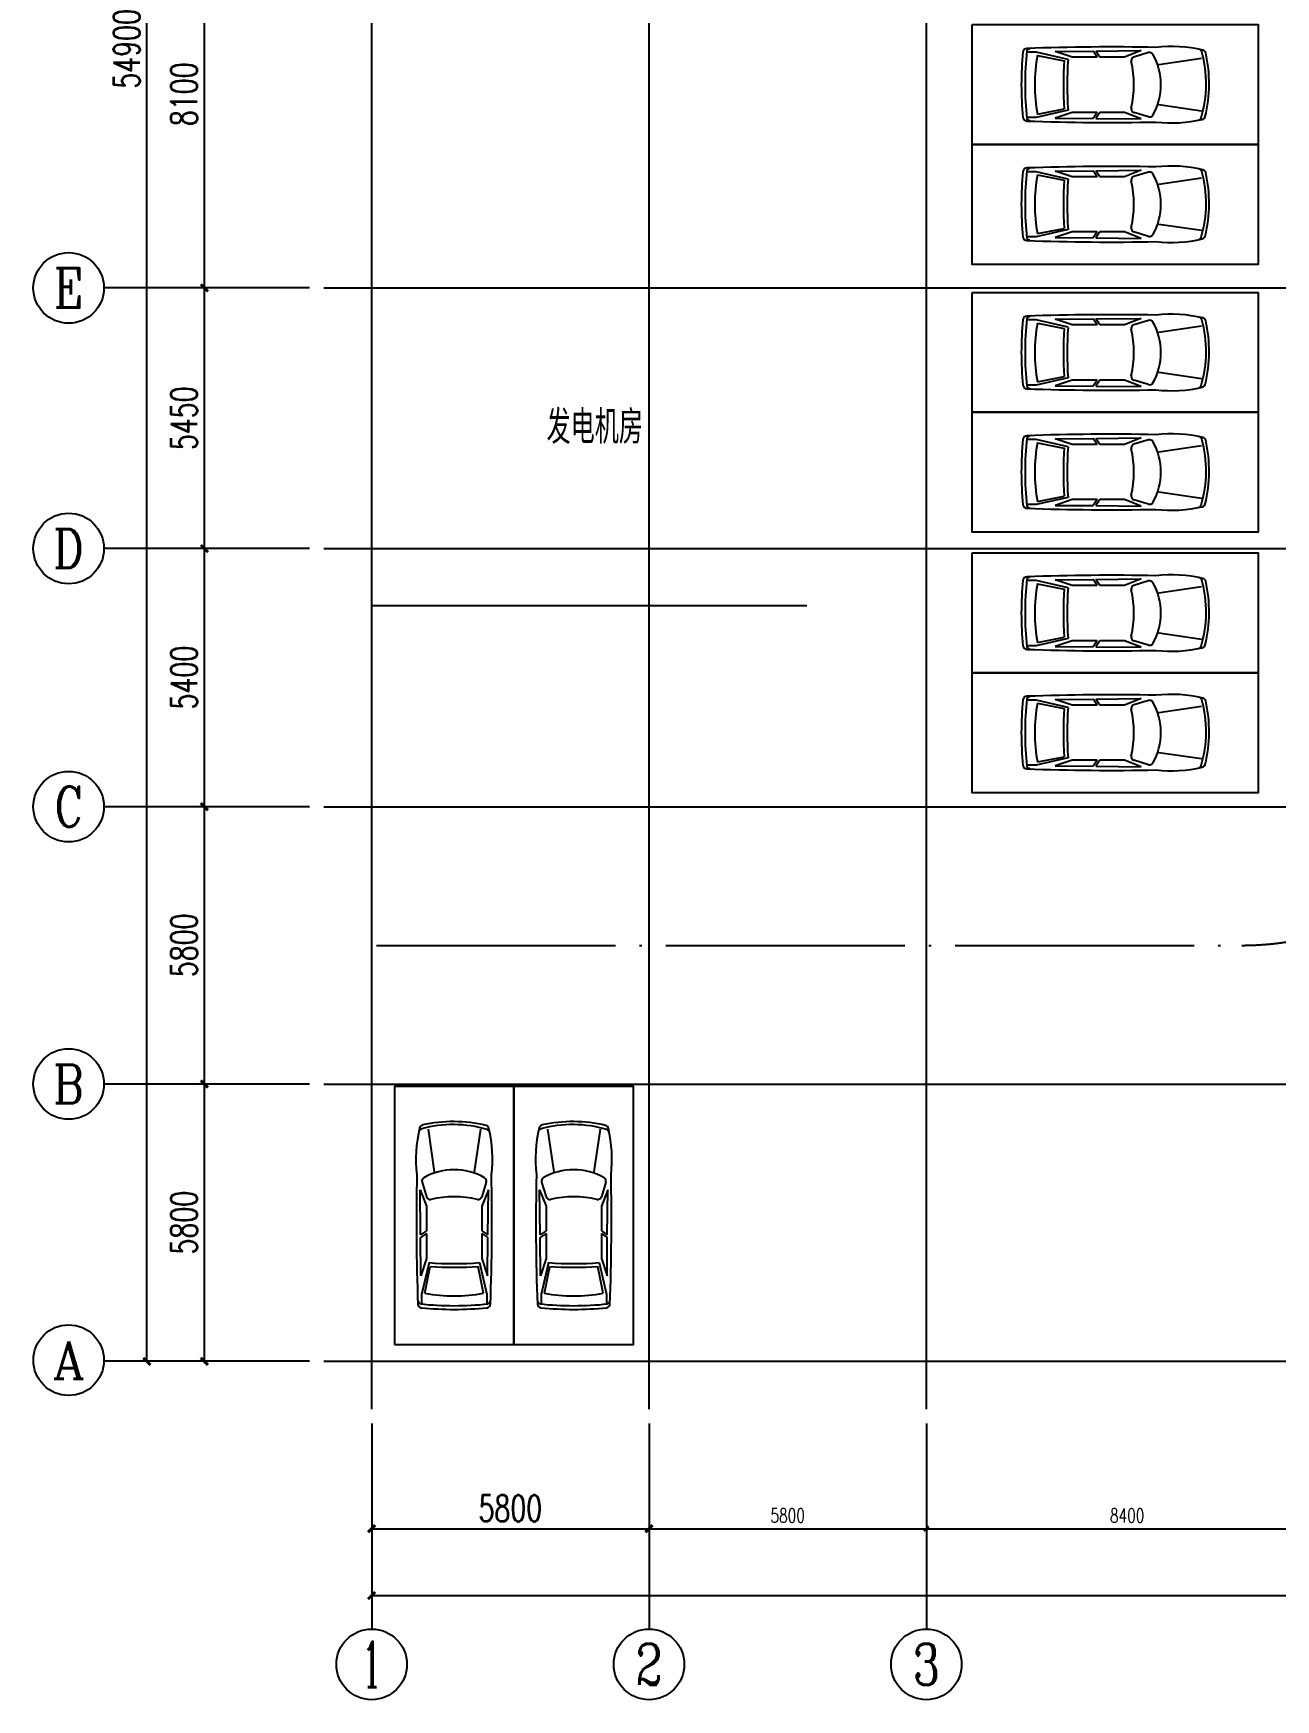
# Model space of a CAD drawing. Extents: x -18677 to 74977, y -18677 to 50177.
# Drawn here: x -18677 to 7306, y -18677 to 16175 of the extents above; entities that cross this region are included whole.
import ezdxf
from ezdxf.enums import TextEntityAlignment as Align

# ---------------------------------------------------------------- set-up
doc = ezdxf.new("R2010")
doc.units = 0
doc.header["$LTSCALE"] = 1000
doc.header["$MEASUREMENT"] = 0
doc.linetypes.add('DOTE', pattern=[2.42, 2, -0.2, 0.02, -0.2])
for name, color, linetype in [('AXIS', 3, 'Continuous'), ('AXIS_TEXT', 7, 'Continuous'), ('PKNG-TSRP', 83, 'Continuous'), ('roadline', 93, 'DOTE'), ('STAIR', 2, 'Continuous'), ('Text', 7, 'Continuous')]:
    doc.layers.add(name, color=color, linetype=linetype)
for name, color, linetype, plot in [('Canopy', 100, 'Continuous', False), ('DOTE', 1, 'Continuous', False), ('DOTE_EXCLUDED', 1, 'Continuous', False)]:
    doc.layers.add(name, color=color, linetype=linetype, plot=plot)
doc.styles.add('_TCH_AXIS', font='COMPLEX', dxfattribs={"bigfont": 'GBCBIG'})
doc.styles.add('_TCH_DIM_T3', font='SIMPLEX', dxfattribs={"width": 0.705882, "bigfont": 'GBCBIG'})
doc.styles.add('COMPLEX', font='COMPLEX')
doc.styles.get("Standard").update_dxf_attribs({"font": 'gbenor.shx', "bigfont": 'gbcbig.shx'})
doc.dimstyles.new('_TCH_ARCH&&100', dxfattribs={"dimtxt": 297.5, "dimasz": 100, "dimexe": 250, "dimexo": 300, "dimgap": 126.25, "dimtad": 1, "dimdec": 0, "dimzin": 0, "dimdsep": 46, "dimtxsty": '_TCH_DIM_T3', "dimblk": 'ARCHTICK', "dimcen": 0.09, "dimclrt": 7, "dimazin": 2, "dimtfac": 1, "dimtdec": 0, "dimtix": 1, "dimtmove": 2, "dimatfit": 3, "dimfxl": 1, "dimtolj": 1, "dimtzin": 0, "dimarcsym": 0})

# ---------------------------------------------------------------- blocks, each defined once
blk = doc.blocks.new('$车$00000001')
for p, q in [((-547, 1807, 0), (-416, 915, 0)), ((552, 1807, 0), (421, 915, 0)), ((-702, -406, 0), (-713, 540, 0)), ((-713, 540, 0), (-576, 195, 0)), ((-672, 697, 0), (-579, 391, 0)), ((715, 540, 0), (578, 195, 0)), ((672, 697, 0), (579, 391, 0)), ((703, -406, 0), (715, 540, 0)), ((-576, 195, 0), (-576, -323, 0)), ((578, 195, 0), (578, -323, 0)), ((-576, -323, 0), (-702, -406, 0)), ((578, -323, 0), (703, -406, 0)), ((-576, -378, 0), (-701, -460, 0)), ((-695, -1259, 0), (-701, -460, 0)), ((-576, -378, 0), (-576, -901, 0)), ((578, -378, 0), (703, -460, 0)), ((578, -378, 0), (578, -901, 0)), ((697, -1259, 0), (703, -460, 0)), ((-576, -901, 0), (-695, -1259, 0)), ((-526, -986, 0), (-680, -1654, 0)), ((530, -985, 0), (683, -1654, 0)), ((578, -901, 0), (697, -1259, 0)), ((-613, -1625, 0), (-502, -1066, 0)), ((615, -1625, 0), (504, -1066, 0)), ((-680, -1654, 0), (-680, -1837, 0)), ((683, -1654, 0), (683, -1837, 0))]:
    blk.add_line(p, q)
at = {"elevation": 0}
blk.add_lwpolyline([(-759, -1851, 0.370795), (-687, -1929, 0.050359), (687, -1929, 0.370794), (759, -1851, 0.013785), (781, 852, 0.086087), (726, 1821, 0.274876), (668, 1882, 0.115126), (-664, 1893, 0.278808), (-723, 1832, 0.08707), (-781, 852, 0.013785)], format="xyb", close=True, dxfattribs=at)
for centre, radius, start, end in [((-661, 1732, 0), 82.2, 107.8179, 168.3942), ((-21, -539, 0), 2441, 73.0347, 105.8141), ((664, 1718, 0), 82.2, 11.3249, 70.8826), ((-596, 720, 0), 78.6, 121.1455, 196.7984), ((0, -320, 0), 1277, 60.0774, 119.9226), ((596, 720, 0), 78.6, 343.2016, 58.8545), ((-504, 414, 0), 78.6, 196.7984, 283.6631), ((0, -1777, 0), 2169, 77.0683, 102.9317), ((504, 414, 0), 78.6, 256.3369, 343.2016), ((0, 5836, 0), 6842, 265.5919, 274.4407), ((0, 5792, 0), 6876, 265.7971, 274.2029), ((0, 1755, 0), 3436, 259.6897, 280.3103), ((-643, -1747, 0), 121, 184.3987, 237.5288), ((0, 4897, 0), 6783, 264.0142, 275.9858), ((643, -1747, 0), 121, 302.4712, 355.6013)]:
    blk.add_arc(centre, radius, start, end)
blk = doc.blocks.new('_ArchTick')
at = {"color": 0, "linetype": 'ByBlock', "const_width": 0.4}
blk.add_lwpolyline([(-0.5, -0.5), (0.5, 0.5)], dxfattribs=at)
blk = doc.blocks.new('*D42')
at = {"layer": 'AXIS', "color": 0, "lineweight": -2, "transparency": 16777216}
for p, q in [((-12900, -5800), (-15350, -5800)), ((-15100, -11600), (-15100, -5800)), ((-12900, -11600), (-15350, -11600))]:
    blk.add_line(p, q, dxfattribs=at)
at = {"layer": 'Defpoints', "color": 0, "transparency": 16777216}
for p in [(-15100, -5800), (-12600, -5800), (-12600, -11600)]:
    blk.add_point(p, dxfattribs=at)
at = {"layer": 'AXIS', "color": 0, "lineweight": -2, "transparency": 16777216, "xscale": 150, "yscale": 150, "zscale": 150}
for p, rotation in [((-15100, -5800), 90), ((-15100, -11600), 270)]:
    blk.add_blockref('_ArchTick', p, dxfattribs=dict(at, rotation=rotation))
at = {"layer": 'AXIS', "color": 7, "transparency": 16777216, "insert": (-15525, -8700), "char_height": 550, "attachment_point": 5, "rotation": 90, "style": '_TCH_DIM_T3'}
blk.add_mtext('\\A1;5800', dxfattribs=at)
blk = doc.blocks.new('*D43')
at = {"layer": 'AXIS', "color": 0, "lineweight": -2, "transparency": 16777216}
for p, q in [((-12900, 0), (-15350, 0)), ((-15100, -5800), (-15100, 0)), ((-12900, -5800), (-15350, -5800))]:
    blk.add_line(p, q, dxfattribs=at)
at = {"layer": 'Defpoints', "color": 0, "transparency": 16777216}
for p in [(-15100, 0), (-12600, 0), (-12600, -5800)]:
    blk.add_point(p, dxfattribs=at)
at = {"layer": 'AXIS', "color": 0, "lineweight": -2, "transparency": 16777216, "xscale": 150, "yscale": 150, "zscale": 150}
for p, rotation in [((-15100, 0), 90), ((-15100, -5800), 270)]:
    blk.add_blockref('_ArchTick', p, dxfattribs=dict(at, rotation=rotation))
at = {"layer": 'AXIS', "color": 7, "transparency": 16777216, "insert": (-15525, -2900), "char_height": 550, "attachment_point": 5, "rotation": 90, "style": '_TCH_DIM_T3'}
blk.add_mtext('\\A1;5800', dxfattribs=at)
blk = doc.blocks.new('*D44')
at = {"layer": 'AXIS', "color": 0, "lineweight": -2, "transparency": 16777216}
for p, q in [((-12900, 5400), (-15350, 5400)), ((-15100, 0), (-15100, 5400)), ((-12900, 0), (-15350, 0))]:
    blk.add_line(p, q, dxfattribs=at)
at = {"layer": 'Defpoints', "color": 0, "transparency": 16777216}
for p in [(-15100, 5400), (-12600, 5400), (-12600, 0)]:
    blk.add_point(p, dxfattribs=at)
at = {"layer": 'AXIS', "color": 0, "lineweight": -2, "transparency": 16777216, "xscale": 150, "yscale": 150, "zscale": 150}
for p, rotation in [((-15100, 5400), 90), ((-15100, 0), 270)]:
    blk.add_blockref('_ArchTick', p, dxfattribs=dict(at, rotation=rotation))
at = {"layer": 'AXIS', "color": 7, "transparency": 16777216, "insert": (-15525, 2700), "char_height": 550, "attachment_point": 5, "rotation": 90, "style": '_TCH_DIM_T3'}
blk.add_mtext('\\A1;5400', dxfattribs=at)
blk = doc.blocks.new('*D45')
at = {"layer": 'AXIS', "color": 0, "lineweight": -2, "transparency": 16777216}
for p, q in [((-12900, 10850), (-15350, 10850)), ((-15100, 5400), (-15100, 10850)), ((-12900, 5400), (-15350, 5400))]:
    blk.add_line(p, q, dxfattribs=at)
at = {"layer": 'Defpoints', "color": 0, "transparency": 16777216}
for p in [(-15100, 10850), (-12600, 10850), (-12600, 5400)]:
    blk.add_point(p, dxfattribs=at)
at = {"layer": 'AXIS', "color": 0, "lineweight": -2, "transparency": 16777216, "xscale": 150, "yscale": 150, "zscale": 150}
for p, rotation in [((-15100, 10850), 90), ((-15100, 5400), 270)]:
    blk.add_blockref('_ArchTick', p, dxfattribs=dict(at, rotation=rotation))
at = {"layer": 'AXIS', "color": 7, "transparency": 16777216, "insert": (-15525, 8125), "char_height": 550, "attachment_point": 5, "rotation": 90, "style": '_TCH_DIM_T3'}
blk.add_mtext('\\A1;5450', dxfattribs=at)
blk = doc.blocks.new('*D46')
at = {"layer": 'AXIS', "color": 0, "lineweight": -2, "transparency": 16777216}
for p, q in [((-12900, 18950), (-15350, 18950)), ((-15100, 10850), (-15100, 18950)), ((-12900, 10850), (-15350, 10850))]:
    blk.add_line(p, q, dxfattribs=at)
at = {"layer": 'Defpoints', "color": 0, "transparency": 16777216}
for p in [(-15100, 18950), (-12600, 18950), (-12600, 10850)]:
    blk.add_point(p, dxfattribs=at)
at = {"layer": 'AXIS', "color": 0, "lineweight": -2, "transparency": 16777216, "xscale": 150, "yscale": 150, "zscale": 150}
for p, rotation in [((-15100, 18950), 90), ((-15100, 10850), 270)]:
    blk.add_blockref('_ArchTick', p, dxfattribs=dict(at, rotation=rotation))
at = {"layer": 'AXIS', "color": 7, "transparency": 16777216, "insert": (-15525, 14900), "char_height": 550, "attachment_point": 5, "rotation": 90, "style": '_TCH_DIM_T3'}
blk.add_mtext('\\A1;8100', dxfattribs=at)
blk = doc.blocks.new('*D51')
at = {"layer": 'AXIS', "color": 0, "lineweight": -2, "transparency": 16777216}
for p, q in [((-13300, 43300), (-16550, 43300)), ((-16300, -11600), (-16300, 43300)), ((-13300, -11600), (-16550, -11600))]:
    blk.add_line(p, q, dxfattribs=at)
at = {"layer": 'Defpoints', "color": 0, "transparency": 16777216}
for p in [(-16300, 43300), (-13000, 43300), (-13000, -11600)]:
    blk.add_point(p, dxfattribs=at)
at = {"layer": 'AXIS', "color": 0, "lineweight": -2, "transparency": 16777216, "xscale": 150, "yscale": 150, "zscale": 150}
for p, rotation in [((-16300, 43300), 90), ((-16300, -11600), 270)]:
    blk.add_blockref('_ArchTick', p, dxfattribs=dict(at, rotation=rotation))
at = {"layer": 'AXIS', "color": 7, "transparency": 16777216, "insert": (-16725, 15850), "char_height": 550, "attachment_point": 5, "rotation": 90, "style": '_TCH_DIM_T3'}
blk.add_mtext('\\A1;54900', dxfattribs=at)
blk = doc.blocks.new('_AXISO')
blk.add_circle((0, 0), 0.5)
at = {"layer": 'AXIS_TEXT', "style": 'COMPLEX', "width": 1.041667}
blk.add_attdef('A', text='', height=0.56, dxfattribs=at).set_placement((-0.25, -0.28), (0.25, -0.28), align=Align.FIT)
blk = doc.blocks.new('*D53')
at = {"layer": 'AXIS', "color": 0, "lineweight": -2, "transparency": 16777216}
for p, q in [((-12900, -5800), (-15350, -5800)), ((-15100, -11600), (-15100, -5800)), ((-12900, -11600), (-15350, -11600))]:
    blk.add_line(p, q, dxfattribs=at)
at = {"layer": 'Defpoints', "color": 0, "transparency": 16777216}
for p in [(-15100, -5800), (-12600, -5800), (-12600, -11600)]:
    blk.add_point(p, dxfattribs=at)
at = {"layer": 'AXIS', "color": 0, "lineweight": -2, "transparency": 16777216, "xscale": 150, "yscale": 150, "zscale": 150}
for p, rotation in [((-15100, -5800), 90), ((-15100, -11600), 270)]:
    blk.add_blockref('_ArchTick', p, dxfattribs=dict(at, rotation=rotation))
at = {"layer": 'AXIS', "color": 7, "transparency": 16777216, "insert": (-15525, -8700), "char_height": 550, "attachment_point": 5, "rotation": 90, "style": '_TCH_DIM_T3'}
blk.add_mtext('\\A1;5800', dxfattribs=at)
blk = doc.blocks.new('*D54')
at = {"layer": 'AXIS', "color": 0, "lineweight": -2, "transparency": 16777216}
for p, q in [((-12900, 0), (-15350, 0)), ((-15100, -5800), (-15100, 0)), ((-12900, -5800), (-15350, -5800))]:
    blk.add_line(p, q, dxfattribs=at)
at = {"layer": 'Defpoints', "color": 0, "transparency": 16777216}
for p in [(-15100, 0), (-12600, 0), (-12600, -5800)]:
    blk.add_point(p, dxfattribs=at)
at = {"layer": 'AXIS', "color": 0, "lineweight": -2, "transparency": 16777216, "xscale": 150, "yscale": 150, "zscale": 150}
for p, rotation in [((-15100, 0), 90), ((-15100, -5800), 270)]:
    blk.add_blockref('_ArchTick', p, dxfattribs=dict(at, rotation=rotation))
at = {"layer": 'AXIS', "color": 7, "transparency": 16777216, "insert": (-15525, -2900), "char_height": 550, "attachment_point": 5, "rotation": 90, "style": '_TCH_DIM_T3'}
blk.add_mtext('\\A1;5800', dxfattribs=at)
blk = doc.blocks.new('*D55')
at = {"layer": 'AXIS', "color": 0, "lineweight": -2, "transparency": 16777216}
for p, q in [((-12900, 5400), (-15350, 5400)), ((-15100, 0), (-15100, 5400)), ((-12900, 0), (-15350, 0))]:
    blk.add_line(p, q, dxfattribs=at)
at = {"layer": 'Defpoints', "color": 0, "transparency": 16777216}
for p in [(-15100, 5400), (-12600, 5400), (-12600, 0)]:
    blk.add_point(p, dxfattribs=at)
at = {"layer": 'AXIS', "color": 0, "lineweight": -2, "transparency": 16777216, "xscale": 150, "yscale": 150, "zscale": 150}
for p, rotation in [((-15100, 5400), 90), ((-15100, 0), 270)]:
    blk.add_blockref('_ArchTick', p, dxfattribs=dict(at, rotation=rotation))
at = {"layer": 'AXIS', "color": 7, "transparency": 16777216, "insert": (-15525, 2700), "char_height": 550, "attachment_point": 5, "rotation": 90, "style": '_TCH_DIM_T3'}
blk.add_mtext('\\A1;5400', dxfattribs=at)
blk = doc.blocks.new('*D56')
at = {"layer": 'AXIS', "color": 0, "lineweight": -2, "transparency": 16777216}
for p, q in [((-12900, 10850), (-15350, 10850)), ((-15100, 5400), (-15100, 10850)), ((-12900, 5400), (-15350, 5400))]:
    blk.add_line(p, q, dxfattribs=at)
at = {"layer": 'Defpoints', "color": 0, "transparency": 16777216}
for p in [(-15100, 10850), (-12600, 10850), (-12600, 5400)]:
    blk.add_point(p, dxfattribs=at)
at = {"layer": 'AXIS', "color": 0, "lineweight": -2, "transparency": 16777216, "xscale": 150, "yscale": 150, "zscale": 150}
for p, rotation in [((-15100, 10850), 90), ((-15100, 5400), 270)]:
    blk.add_blockref('_ArchTick', p, dxfattribs=dict(at, rotation=rotation))
at = {"layer": 'AXIS', "color": 7, "transparency": 16777216, "insert": (-15525, 8125), "char_height": 550, "attachment_point": 5, "rotation": 90, "style": '_TCH_DIM_T3'}
blk.add_mtext('\\A1;5450', dxfattribs=at)
blk = doc.blocks.new('*D57')
at = {"layer": 'AXIS', "color": 0, "lineweight": -2, "transparency": 16777216}
for p, q in [((-12900, 18950), (-15350, 18950)), ((-15100, 10850), (-15100, 18950)), ((-12900, 10850), (-15350, 10850))]:
    blk.add_line(p, q, dxfattribs=at)
at = {"layer": 'Defpoints', "color": 0, "transparency": 16777216}
for p in [(-15100, 18950), (-12600, 18950), (-12600, 10850)]:
    blk.add_point(p, dxfattribs=at)
at = {"layer": 'AXIS', "color": 0, "lineweight": -2, "transparency": 16777216, "xscale": 150, "yscale": 150, "zscale": 150}
for p, rotation in [((-15100, 18950), 90), ((-15100, 10850), 270)]:
    blk.add_blockref('_ArchTick', p, dxfattribs=dict(at, rotation=rotation))
at = {"layer": 'AXIS', "color": 7, "transparency": 16777216, "insert": (-15525, 14900), "char_height": 550, "attachment_point": 5, "rotation": 90, "style": '_TCH_DIM_T3'}
blk.add_mtext('\\A1;8100', dxfattribs=at)
blk = doc.blocks.new('*D62')
at = {"layer": 'AXIS', "color": 0, "lineweight": -2, "transparency": 16777216}
for p, q in [((-13300, 43300), (-16550, 43300)), ((-16300, -11600), (-16300, 43300)), ((-13300, -11600), (-16550, -11600))]:
    blk.add_line(p, q, dxfattribs=at)
at = {"layer": 'Defpoints', "color": 0, "transparency": 16777216}
for p in [(-16300, 43300), (-13000, 43300), (-13000, -11600)]:
    blk.add_point(p, dxfattribs=at)
at = {"layer": 'AXIS', "color": 0, "lineweight": -2, "transparency": 16777216, "xscale": 150, "yscale": 150, "zscale": 150}
for p, rotation in [((-16300, 43300), 90), ((-16300, -11600), 270)]:
    blk.add_blockref('_ArchTick', p, dxfattribs=dict(at, rotation=rotation))
at = {"layer": 'AXIS', "color": 7, "transparency": 16777216, "insert": (-16725, 15850), "char_height": 550, "attachment_point": 5, "rotation": 90, "style": '_TCH_DIM_T3'}
blk.add_mtext('\\A1;54900', dxfattribs=at)
blk = doc.blocks.new('*D63')
at = {"layer": 'AXIS', "color": 0, "lineweight": -2, "transparency": 16777216}
for p, q in [((-11600, -12900), (-11600, -15350)), ((-5800, -12900), (-5800, -15350)), ((-11600, -15100), (-5800, -15100))]:
    blk.add_line(p, q, dxfattribs=at)
at = {"layer": 'Defpoints', "color": 0, "transparency": 16777216}
for p in [(-11600, -12600), (-5800, -12600), (-5800, -15100)]:
    blk.add_point(p, dxfattribs=at)
at = {"layer": 'AXIS', "color": 0, "lineweight": -2, "transparency": 16777216, "xscale": 150, "yscale": 150, "zscale": 150, "rotation": 180}
blk.add_blockref('_ArchTick', (-11600, -15100), dxfattribs=at)
at = {"layer": 'AXIS', "color": 0, "lineweight": -2, "transparency": 16777216, "xscale": 150, "yscale": 150, "zscale": 150}
blk.add_blockref('_ArchTick', (-5800, -15100), dxfattribs=at)
at = {"layer": 'AXIS', "color": 7, "transparency": 16777216, "insert": (-8700, -14675), "char_height": 550, "attachment_point": 5, "style": '_TCH_DIM_T3'}
blk.add_mtext('\\A1;5800', dxfattribs=at)
blk = doc.blocks.new('*D64')
at = {"layer": 'AXIS', "color": 0, "lineweight": -2, "transparency": 16777216}
for p, q in [((-5800, -12900), (-5800, -15350)), ((0, -12900), (0, -15350)), ((-5800, -15100), (0, -15100))]:
    blk.add_line(p, q, dxfattribs=at)
at = {"layer": 'Defpoints', "color": 0, "transparency": 16777216}
for p in [(-5800, -12600), (0, -12600), (0, -15100)]:
    blk.add_point(p, dxfattribs=at)
at = {"layer": 'AXIS', "color": 0, "lineweight": -2, "transparency": 16777216, "xscale": 100, "yscale": 100, "zscale": 100, "rotation": 180}
blk.add_blockref('_ArchTick', (-5800, -15100), dxfattribs=at)
at = {"layer": 'AXIS', "color": 0, "lineweight": -2, "transparency": 16777216, "xscale": 100, "yscale": 100, "zscale": 100}
blk.add_blockref('_ArchTick', (0, -15100), dxfattribs=at)
at = {"layer": 'AXIS', "color": 7, "transparency": 16777216, "insert": (-2900, -14825), "char_height": 297.5, "attachment_point": 5, "style": '_TCH_DIM_T3'}
blk.add_mtext('\\A1;5800', dxfattribs=at)
blk = doc.blocks.new('*D65')
at = {"layer": 'AXIS', "color": 0, "lineweight": -2, "transparency": 16777216}
for p, q in [((0, -12900), (0, -15350)), ((8400, -12900), (8400, -15350)), ((0, -15100), (8400, -15100))]:
    blk.add_line(p, q, dxfattribs=at)
at = {"layer": 'Defpoints', "color": 0, "transparency": 16777216}
for p in [(0, -12600), (8400, -12600), (8400, -15100)]:
    blk.add_point(p, dxfattribs=at)
at = {"layer": 'AXIS', "color": 0, "lineweight": -2, "transparency": 16777216, "xscale": 100, "yscale": 100, "zscale": 100, "rotation": 180}
blk.add_blockref('_ArchTick', (0, -15100), dxfattribs=at)
at = {"layer": 'AXIS', "color": 0, "lineweight": -2, "transparency": 16777216, "xscale": 100, "yscale": 100, "zscale": 100}
blk.add_blockref('_ArchTick', (8400, -15100), dxfattribs=at)
at = {"layer": 'AXIS', "color": 7, "transparency": 16777216, "insert": (4200, -14825), "char_height": 297.5, "attachment_point": 5, "style": '_TCH_DIM_T3'}
blk.add_mtext('\\A1;8400', dxfattribs=at)
blk = doc.blocks.new('*D74')
at = {"layer": 'AXIS', "color": 0, "lineweight": -2, "transparency": 16777216}
for p, q in [((-11600, -13500), (-11600, -16750)), ((60900, -13500), (60900, -16750)), ((-11600, -16500), (60900, -16500))]:
    blk.add_line(p, q, dxfattribs=at)
at = {"layer": 'Defpoints', "color": 0, "transparency": 16777216}
for p in [(-11600, -13200), (60900, -13200), (60900, -16500)]:
    blk.add_point(p, dxfattribs=at)
at = {"layer": 'AXIS', "color": 0, "lineweight": -2, "transparency": 16777216, "xscale": 150, "yscale": 150, "zscale": 150, "rotation": 180}
blk.add_blockref('_ArchTick', (-11600, -16500), dxfattribs=at)
at = {"layer": 'AXIS', "color": 0, "lineweight": -2, "transparency": 16777216, "xscale": 150, "yscale": 150, "zscale": 150}
blk.add_blockref('_ArchTick', (60900, -16500), dxfattribs=at)
at = {"layer": 'AXIS', "color": 7, "transparency": 16777216, "insert": (24650, -16075), "char_height": 550, "attachment_point": 5, "style": '_TCH_DIM_T3'}
blk.add_mtext('\\A1;72500', dxfattribs=at)
blk = doc.blocks.new('*D75')
at = {"layer": 'AXIS', "color": 0, "lineweight": -2, "transparency": 16777216}
for p, q in [((-11600, -12900), (-11600, -15350)), ((-5800, -12900), (-5800, -15350)), ((-11600, -15100), (-5800, -15100))]:
    blk.add_line(p, q, dxfattribs=at)
at = {"layer": 'Defpoints', "color": 0, "transparency": 16777216}
for p in [(-11600, -12600), (-5800, -12600), (-5800, -15100)]:
    blk.add_point(p, dxfattribs=at)
at = {"layer": 'AXIS', "color": 0, "lineweight": -2, "transparency": 16777216, "xscale": 150, "yscale": 150, "zscale": 150, "rotation": 180}
blk.add_blockref('_ArchTick', (-11600, -15100), dxfattribs=at)
at = {"layer": 'AXIS', "color": 0, "lineweight": -2, "transparency": 16777216, "xscale": 150, "yscale": 150, "zscale": 150}
blk.add_blockref('_ArchTick', (-5800, -15100), dxfattribs=at)
at = {"layer": 'AXIS', "color": 7, "transparency": 16777216, "insert": (-8700, -14675), "char_height": 550, "attachment_point": 5, "style": '_TCH_DIM_T3'}
blk.add_mtext('\\A1;5800', dxfattribs=at)
blk = doc.blocks.new('*D76')
at = {"layer": 'AXIS', "color": 0, "lineweight": -2, "transparency": 16777216}
for p, q in [((-5800, -12900), (-5800, -15350)), ((0, -12900), (0, -15350)), ((-5800, -15100), (0, -15100))]:
    blk.add_line(p, q, dxfattribs=at)
at = {"layer": 'Defpoints', "color": 0, "transparency": 16777216}
for p in [(-5800, -12600), (0, -12600), (0, -15100)]:
    blk.add_point(p, dxfattribs=at)
at = {"layer": 'AXIS', "color": 0, "lineweight": -2, "transparency": 16777216, "xscale": 100, "yscale": 100, "zscale": 100, "rotation": 180}
blk.add_blockref('_ArchTick', (-5800, -15100), dxfattribs=at)
at = {"layer": 'AXIS', "color": 0, "lineweight": -2, "transparency": 16777216, "xscale": 100, "yscale": 100, "zscale": 100}
blk.add_blockref('_ArchTick', (0, -15100), dxfattribs=at)
at = {"layer": 'AXIS', "color": 7, "transparency": 16777216, "insert": (-2900, -14825), "char_height": 297.5, "attachment_point": 5, "style": '_TCH_DIM_T3'}
blk.add_mtext('\\A1;5800', dxfattribs=at)
blk = doc.blocks.new('*D77')
at = {"layer": 'AXIS', "color": 0, "lineweight": -2, "transparency": 16777216}
for p, q in [((0, -12900), (0, -15350)), ((8400, -12900), (8400, -15350)), ((0, -15100), (8400, -15100))]:
    blk.add_line(p, q, dxfattribs=at)
at = {"layer": 'Defpoints', "color": 0, "transparency": 16777216}
for p in [(0, -12600), (8400, -12600), (8400, -15100)]:
    blk.add_point(p, dxfattribs=at)
at = {"layer": 'AXIS', "color": 0, "lineweight": -2, "transparency": 16777216, "xscale": 100, "yscale": 100, "zscale": 100, "rotation": 180}
blk.add_blockref('_ArchTick', (0, -15100), dxfattribs=at)
at = {"layer": 'AXIS', "color": 0, "lineweight": -2, "transparency": 16777216, "xscale": 100, "yscale": 100, "zscale": 100}
blk.add_blockref('_ArchTick', (8400, -15100), dxfattribs=at)
at = {"layer": 'AXIS', "color": 7, "transparency": 16777216, "insert": (4200, -14825), "char_height": 297.5, "attachment_point": 5, "style": '_TCH_DIM_T3'}
blk.add_mtext('\\A1;8400', dxfattribs=at)
blk = doc.blocks.new('*D86')
at = {"layer": 'AXIS', "color": 0, "lineweight": -2, "transparency": 16777216}
for p, q in [((-11600, -13500), (-11600, -16750)), ((60900, -13500), (60900, -16750)), ((-11600, -16500), (60900, -16500))]:
    blk.add_line(p, q, dxfattribs=at)
at = {"layer": 'Defpoints', "color": 0, "transparency": 16777216}
for p in [(-11600, -13200), (60900, -13200), (60900, -16500)]:
    blk.add_point(p, dxfattribs=at)
at = {"layer": 'AXIS', "color": 0, "lineweight": -2, "transparency": 16777216, "xscale": 150, "yscale": 150, "zscale": 150, "rotation": 180}
blk.add_blockref('_ArchTick', (-11600, -16500), dxfattribs=at)
at = {"layer": 'AXIS', "color": 0, "lineweight": -2, "transparency": 16777216, "xscale": 150, "yscale": 150, "zscale": 150}
blk.add_blockref('_ArchTick', (60900, -16500), dxfattribs=at)
at = {"layer": 'AXIS', "color": 7, "transparency": 16777216, "insert": (24650, -16075), "char_height": 550, "attachment_point": 5, "style": '_TCH_DIM_T3'}
blk.add_mtext('\\A1;72500', dxfattribs=at)

msp = doc.modelspace()

# ---------------------------------------------------------------- linework, layer by layer
at = {"layer": 'AXIS'}
for p, q in [((-13200, 10850), (-17200, 10850)), ((-13200, 5400), (-17200, 5400)), ((-13200, 0), (-17200, 0)), ((-13200, -5800), (-17200, -5800)), ((-13200, -11600), (-17200, -11600)), ((-11600, -13200), (-11600, -17200)), ((-5800, -13200), (-5800, -17200)), ((0, -13200), (0, -17200))]:
    msp.add_line(p, q, dxfattribs=at)
at = {"layer": 'Canopy'}
msp.add_point((0, 0), dxfattribs=at)
at = {"layer": 'DOTE'}
for p, q in [((-11600, -12600), (-11600, 44300)), ((-5800, -12600), (-5800, 44300)), ((0, -12600), (0, 44300)), ((-12600, 10850), (68900, 10850)), ((-12600, 5400), (68900, 5400)), ((-12600, 0), (68900, 0)), ((-12600, -5800), (68900, -5800)), ((-12600, -11600), (68900, -11600))]:
    msp.add_line(p, q, dxfattribs=at)
at = {"layer": 'DOTE_EXCLUDED'}
msp.add_line((-2500, 4200), (-11600, 4200), dxfattribs=at)
at = {"layer": 'PKNG-TSRP'}
for points in [[(950, 16350), (950, 13850), (6950, 13850), (6950, 16350)], [(950, 13850), (950, 11350), (6950, 11350), (6950, 13850)], [(950, 10750), (950, 8250), (6950, 8250), (6950, 10750)], [(950, 8250), (950, 5750), (6950, 5750), (6950, 8250)], [(950, 5300), (950, 2800), (6950, 2800), (6950, 5300)], [(950, 2800), (950, 300), (6950, 300), (6950, 2800)], [(-11125.2, -11250), (-8625.2, -11250), (-8625.2, -5850), (-11125.2, -5850)], [(-8625.2, -11250), (-6125.2, -11250), (-6125.2, -5850), (-8625.2, -5850)]]:
    msp.add_lwpolyline(points, close=True, dxfattribs=at)
at = {"layer": 'roadline', "ltscale": 2.5}
msp.add_line((-11500, -2900), (6600, -2900), dxfattribs=at)
msp.add_arc((6600, 3100), 6000, 270, 0, dxfattribs=at)
at = {"layer": 'STAIR'}
for p in [(0, 0), (-11600, -11600)]:
    msp.add_point(p, dxfattribs=at)

# ---------------------------------------------------------------- block references
at = {"layer": 'AXIS'}
ref = msp.add_blockref('_AXISO', (-17938.3, 10850), dxfattribs=dict(at, xscale=1476.510067114094, yscale=1476.510067114094, zscale=1476.510067114094))
ref.add_attrib('A', 'E', dxfattribs={"layer": 'AXIS_TEXT', "height": 822.1, "style": '_TCH_AXIS'}).set_placement((-18251.4, 10438.9), (-17625.1, 10438.9), align=Align.FIT)
ref = msp.add_blockref('_AXISO', (-17938.3, 5400), dxfattribs=dict(at, xscale=1476.510067114094, yscale=1476.510067114094, zscale=1476.510067114094))
ref.add_attrib('A', 'D', dxfattribs={"layer": 'AXIS_TEXT', "height": 803.3, "style": '_TCH_AXIS'}).set_placement((-18263.4, 4998.3), (-17613.1, 4998.3), align=Align.FIT)
ref = msp.add_blockref('_AXISO', (-17938.3, 0), dxfattribs=dict(at, xscale=1476.510067114094, yscale=1476.510067114094, zscale=1476.510067114094))
ref.add_attrib('A', 'C', dxfattribs={"layer": 'AXIS_TEXT', "height": 841, "style": '_TCH_AXIS'}).set_placement((-18238.6, -420.5), (-17637.9, -420.5), align=Align.FIT)
ref = msp.add_blockref('_AXISO', (-17938.3, -5800), dxfattribs=dict(at, xscale=1476.510067114094, yscale=1476.510067114094, zscale=1476.510067114094))
ref.add_attrib('A', 'B', dxfattribs={"layer": 'AXIS_TEXT', "height": 803.3, "style": '_TCH_AXIS'}).set_placement((-18263.4, -6201.7), (-17613.1, -6201.7), align=Align.FIT)
ref = msp.add_blockref('_AXISO', (-17937.4, -11575.9), dxfattribs=dict(at, xscale=1476.510067114094, yscale=1476.510067114094, zscale=1476.510067114094))
ref.add_attrib('A', 'A', dxfattribs={"layer": 'AXIS_TEXT', "height": 784.7, "style": '_TCH_AXIS'}).set_placement((-18273.7, -11968.3), (-17601.1, -11968.3), align=Align.FIT)
ref = msp.add_blockref('_AXISO', (-11600, -17938.3), dxfattribs=dict(at, xscale=1476.510067114094, yscale=1476.510067114094, zscale=1476.510067114094))
ref.add_attrib('A', '1', dxfattribs={"layer": 'AXIS_TEXT', "height": 950, "style": '_TCH_AXIS'}).set_placement((-11803.6, -18413.2), (-11396.4, -18413.2), align=Align.FIT)
ref = msp.add_blockref('_AXISO', (-5800, -17938.3), dxfattribs=dict(at, xscale=1476.510067114094, yscale=1476.510067114094, zscale=1476.510067114094))
ref.add_attrib('A', '2', dxfattribs={"layer": 'AXIS_TEXT', "height": 860, "style": '_TCH_AXIS'}).set_placement((-6086.7, -18368.2), (-5513.3, -18368.2), align=Align.FIT)
ref = msp.add_blockref('_AXISO', (0, -17938.3), dxfattribs=dict(at, xscale=1476.510067114094, yscale=1476.510067114094, zscale=1476.510067114094))
ref.add_attrib('A', '3', dxfattribs={"layer": 'AXIS_TEXT', "height": 860, "style": '_TCH_AXIS'}).set_placement((-286.7, -18368.2), (286.7, -18368.2), align=Align.FIT)
at = {"layer": 'PKNG-TSRP'}
for p, rotation in [((3950, 15100), 269.9999999999999), ((3950, 12600), 269.9999999999999), ((3950, 9500), 269.9999999999999), ((3950, 7000), 269.9999999999999), ((3950, 4050), 270), ((3950, 1550), 270)]:
    msp.add_blockref('$车$00000001', p, dxfattribs=dict(at, rotation=rotation))
for p in [(-9875.2, -8550), (-7375.2, -8550)]:
    msp.add_blockref('$车$00000001', p, dxfattribs=at)

# ---------------------------------------------------------------- texts
at = {"layer": 'Text', "insert": (-6934.9, 7938.4), "char_height": 700, "attachment_point": 5}
msp.add_mtext_dynamic_manual_height_columns('发电机房', width=9130.113, gutter_width=1750, heights=[0], dxfattribs=at)

# ---------------------------------------------------------------- dimensions: what is measured, and where the dimension line sits
at = {"layer": 'AXIS'}
for p1, p2, distance, picture, middle in [((-13000, -11600), (-13000, 43300), 3300, '*D51', (-16725, 15850)), ((-13000, -11600), (-13000, 43300), 3300, '*D62', (-16725, 15850)), ((-12600, 10850), (-12600, 18950), 2500, '*D46', (-15525, 14900)), ((-12600, 10850), (-12600, 18950), 2500, '*D57', (-15525, 14900)), ((-12600, 5400), (-12600, 10850), 2500, '*D45', (-15525, 8125)), ((-12600, 5400), (-12600, 10850), 2500, '*D56', (-15525, 8125)), ((-12600, 0), (-12600, 5400), 2500, '*D44', (-15525, 2700)), ((-12600, 0), (-12600, 5400), 2500, '*D55', (-15525, 2700)), ((-12600, -5800), (-12600, 0), 2500, '*D43', (-15525, -2900)), ((-12600, -5800), (-12600, 0), 2500, '*D54', (-15525, -2900)), ((-12600, -11600), (-12600, -5800), 2500, '*D42', (-15525, -8700)), ((-12600, -11600), (-12600, -5800), 2500, '*D53', (-15525, -8700)), ((-11600, -12600), (-5800, -12600), -2500, '*D63', (-8700, -14675)), ((-11600, -12600), (-5800, -12600), -2500, '*D75', (-8700, -14675)), ((-11600, -13200), (60900, -13200), -3300, '*D74', (24650, -16075)), ((-11600, -13200), (60900, -13200), -3300, '*D86', (24650, -16075))]:
    dim = msp.add_aligned_dim(p1=p1, p2=p2, distance=distance, dimstyle='_TCH_ARCH&&100', override={"dimtxt": 550, "dimasz": 150, "dimgap": 150}, dxfattribs=at)
    dim.commit()
    dim.dimension.update_dxf_attribs({"geometry": picture, "text_midpoint": middle})
for p1, p2, picture, middle in [((-5800, -12600), (0, -12600), '*D64', (-2900, -14825)), ((-5800, -12600), (0, -12600), '*D76', (-2900, -14825)), ((0, -12600), (8400.2, -12600), '*D65', (4200.1, -14825)), ((0, -12600), (8400.2, -12600), '*D77', (4200.1, -14825))]:
    dim = msp.add_aligned_dim(p1=p1, p2=p2, distance=-2500, dimstyle='_TCH_ARCH&&100', dxfattribs=at)
    dim.commit()
    dim.dimension.update_dxf_attribs({"geometry": picture, "text_midpoint": middle})

doc.saveas('drawing.dxf')
